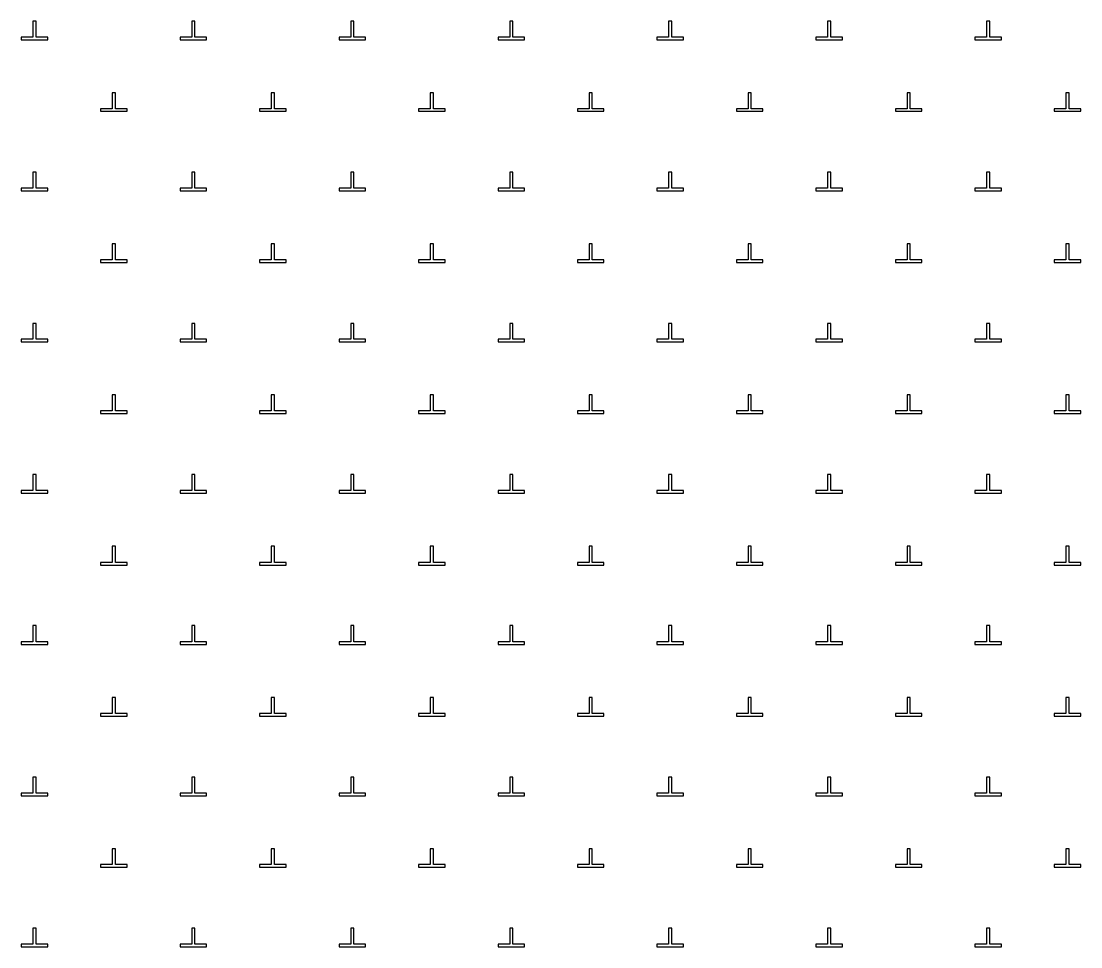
# Model space of a CAD drawing. Extents: x 550890 to 551618, y 1839259 to 1840146.
# Drawn here: x 551385.64 to 551405.64, y 1840022.89 to 1840040.35 of the extents above; entities that cross this region are included whole.
import ezdxf

# ---------------------------------------------------------------- set-up
doc = ezdxf.new("R2010")
doc.units = 0
doc.layers.add('Level 19', color=7, linetype='Continuous')

msp = doc.modelspace()

# ---------------------------------------------------------------- linework, layer by layer
at = {"layer": 'Level 19'}
for p, q in [((551385.92, 1840040.35), (551385.86, 1840040.35)), ((551385.86, 1840040.35), (551385.86, 1840040.05)), ((551385.92, 1840040.05), (551385.92, 1840040.35)), ((551388.92, 1840040.35), (551388.86, 1840040.35)), ((551388.86, 1840040.35), (551388.86, 1840040.05)), ((551388.92, 1840040.05), (551388.92, 1840040.35)), ((551391.92, 1840040.35), (551391.86, 1840040.35)), ((551391.86, 1840040.35), (551391.86, 1840040.05)), ((551391.92, 1840040.05), (551391.92, 1840040.35)), ((551394.92, 1840040.35), (551394.86, 1840040.35)), ((551394.86, 1840040.35), (551394.86, 1840040.05)), ((551394.92, 1840040.05), (551394.92, 1840040.35)), ((551397.92, 1840040.35), (551397.86, 1840040.35)), ((551397.86, 1840040.35), (551397.86, 1840040.05)), ((551397.92, 1840040.05), (551397.92, 1840040.35)), ((551400.92, 1840040.35), (551400.86, 1840040.35)), ((551400.86, 1840040.35), (551400.86, 1840040.05)), ((551400.92, 1840040.05), (551400.92, 1840040.35)), ((551403.92, 1840040.35), (551403.86, 1840040.35)), ((551403.86, 1840040.35), (551403.86, 1840040.05)), ((551403.92, 1840040.05), (551403.92, 1840040.35)), ((551385.86, 1840040.05), (551385.64, 1840040.05)), ((551385.64, 1840040.05), (551385.64, 1840040)), ((551385.64, 1840040), (551386.14, 1840040)), ((551386.14, 1840040.05), (551385.92, 1840040.05)), ((551386.14, 1840040), (551386.14, 1840040.05)), ((551388.86, 1840040.05), (551388.64, 1840040.05)), ((551388.64, 1840040.05), (551388.64, 1840040)), ((551388.64, 1840040), (551389.14, 1840040)), ((551389.14, 1840040.05), (551388.92, 1840040.05)), ((551389.14, 1840040), (551389.14, 1840040.05)), ((551391.86, 1840040.05), (551391.64, 1840040.05)), ((551391.64, 1840040.05), (551391.64, 1840040)), ((551391.64, 1840040), (551392.14, 1840040)), ((551392.14, 1840040.05), (551391.92, 1840040.05)), ((551392.14, 1840040), (551392.14, 1840040.05)), ((551394.86, 1840040.05), (551394.64, 1840040.05)), ((551394.64, 1840040.05), (551394.64, 1840040)), ((551394.64, 1840040), (551395.14, 1840040)), ((551395.14, 1840040.05), (551394.92, 1840040.05)), ((551395.14, 1840040), (551395.14, 1840040.05)), ((551397.86, 1840040.05), (551397.64, 1840040.05)), ((551397.64, 1840040.05), (551397.64, 1840040)), ((551397.64, 1840040), (551398.14, 1840040)), ((551398.14, 1840040.05), (551397.92, 1840040.05)), ((551398.14, 1840040), (551398.14, 1840040.05)), ((551400.86, 1840040.05), (551400.64, 1840040.05)), ((551400.64, 1840040.05), (551400.64, 1840040)), ((551400.64, 1840040), (551401.14, 1840040)), ((551401.14, 1840040.05), (551400.92, 1840040.05)), ((551401.14, 1840040), (551401.14, 1840040.05)), ((551403.86, 1840040.05), (551403.64, 1840040.05)), ((551403.64, 1840040.05), (551403.64, 1840040)), ((551403.64, 1840040), (551404.14, 1840040)), ((551404.14, 1840040.05), (551403.92, 1840040.05)), ((551404.14, 1840040), (551404.14, 1840040.05)), ((551387.42, 1840039), (551387.36, 1840039)), ((551387.36, 1840039), (551387.36, 1840038.7)), ((551387.42, 1840038.7), (551387.42, 1840039)), ((551390.42, 1840039), (551390.36, 1840039)), ((551390.36, 1840039), (551390.36, 1840038.7)), ((551390.42, 1840038.7), (551390.42, 1840039)), ((551393.42, 1840039), (551393.36, 1840039)), ((551393.36, 1840039), (551393.36, 1840038.7)), ((551393.42, 1840038.7), (551393.42, 1840039)), ((551396.42, 1840039), (551396.36, 1840039)), ((551396.36, 1840039), (551396.36, 1840038.7)), ((551396.42, 1840038.7), (551396.42, 1840039)), ((551399.42, 1840039), (551399.36, 1840039)), ((551399.36, 1840039), (551399.36, 1840038.7)), ((551399.42, 1840038.7), (551399.42, 1840039)), ((551402.42, 1840039), (551402.36, 1840039)), ((551402.36, 1840039), (551402.36, 1840038.7)), ((551402.42, 1840038.7), (551402.42, 1840039)), ((551405.42, 1840039), (551405.36, 1840039)), ((551405.36, 1840039), (551405.36, 1840038.7)), ((551405.42, 1840038.7), (551405.42, 1840039)), ((551387.36, 1840038.7), (551387.14, 1840038.7)), ((551387.14, 1840038.7), (551387.14, 1840038.65)), ((551387.14, 1840038.65), (551387.64, 1840038.65)), ((551387.64, 1840038.7), (551387.42, 1840038.7)), ((551387.64, 1840038.65), (551387.64, 1840038.7)), ((551390.36, 1840038.7), (551390.14, 1840038.7)), ((551390.14, 1840038.7), (551390.14, 1840038.65)), ((551390.14, 1840038.65), (551390.64, 1840038.65)), ((551390.64, 1840038.7), (551390.42, 1840038.7)), ((551390.64, 1840038.65), (551390.64, 1840038.7)), ((551393.36, 1840038.7), (551393.14, 1840038.7)), ((551393.14, 1840038.7), (551393.14, 1840038.65)), ((551393.14, 1840038.65), (551393.64, 1840038.65)), ((551393.64, 1840038.7), (551393.42, 1840038.7)), ((551393.64, 1840038.65), (551393.64, 1840038.7)), ((551396.36, 1840038.7), (551396.14, 1840038.7)), ((551396.14, 1840038.7), (551396.14, 1840038.65)), ((551396.14, 1840038.65), (551396.64, 1840038.65)), ((551396.64, 1840038.7), (551396.42, 1840038.7)), ((551396.64, 1840038.65), (551396.64, 1840038.7)), ((551399.36, 1840038.7), (551399.14, 1840038.7)), ((551399.14, 1840038.7), (551399.14, 1840038.65)), ((551399.14, 1840038.65), (551399.64, 1840038.65)), ((551399.64, 1840038.7), (551399.42, 1840038.7)), ((551399.64, 1840038.65), (551399.64, 1840038.7)), ((551402.36, 1840038.7), (551402.14, 1840038.7)), ((551402.14, 1840038.7), (551402.14, 1840038.65)), ((551402.14, 1840038.65), (551402.64, 1840038.65)), ((551402.64, 1840038.7), (551402.42, 1840038.7)), ((551402.64, 1840038.65), (551402.64, 1840038.7)), ((551405.36, 1840038.7), (551405.14, 1840038.7)), ((551405.14, 1840038.7), (551405.14, 1840038.65)), ((551405.14, 1840038.65), (551405.64, 1840038.65)), ((551405.64, 1840038.7), (551405.42, 1840038.7)), ((551405.64, 1840038.65), (551405.64, 1840038.7)), ((551385.92, 1840037.5), (551385.86, 1840037.5)), ((551385.86, 1840037.5), (551385.86, 1840037.2)), ((551385.92, 1840037.2), (551385.92, 1840037.5)), ((551388.92, 1840037.5), (551388.86, 1840037.5)), ((551388.86, 1840037.5), (551388.86, 1840037.2)), ((551388.92, 1840037.2), (551388.92, 1840037.5)), ((551391.92, 1840037.5), (551391.86, 1840037.5)), ((551391.86, 1840037.5), (551391.86, 1840037.2)), ((551391.92, 1840037.2), (551391.92, 1840037.5)), ((551394.92, 1840037.5), (551394.86, 1840037.5)), ((551394.86, 1840037.5), (551394.86, 1840037.2)), ((551394.92, 1840037.2), (551394.92, 1840037.5)), ((551397.92, 1840037.5), (551397.86, 1840037.5)), ((551397.86, 1840037.5), (551397.86, 1840037.2)), ((551397.92, 1840037.2), (551397.92, 1840037.5)), ((551400.92, 1840037.5), (551400.86, 1840037.5)), ((551400.86, 1840037.5), (551400.86, 1840037.2)), ((551400.92, 1840037.2), (551400.92, 1840037.5)), ((551403.92, 1840037.5), (551403.86, 1840037.5)), ((551403.86, 1840037.5), (551403.86, 1840037.2)), ((551403.92, 1840037.2), (551403.92, 1840037.5)), ((551385.86, 1840037.2), (551385.64, 1840037.2)), ((551385.64, 1840037.2), (551385.64, 1840037.15)), ((551386.14, 1840037.2), (551385.92, 1840037.2)), ((551386.14, 1840037.15), (551386.14, 1840037.2)), ((551388.86, 1840037.2), (551388.64, 1840037.2)), ((551388.64, 1840037.2), (551388.64, 1840037.15)), ((551389.14, 1840037.2), (551388.92, 1840037.2)), ((551389.14, 1840037.15), (551389.14, 1840037.2)), ((551391.86, 1840037.2), (551391.64, 1840037.2)), ((551391.64, 1840037.2), (551391.64, 1840037.15)), ((551392.14, 1840037.2), (551391.92, 1840037.2)), ((551392.14, 1840037.15), (551392.14, 1840037.2)), ((551394.86, 1840037.2), (551394.64, 1840037.2)), ((551394.64, 1840037.2), (551394.64, 1840037.15)), ((551395.14, 1840037.2), (551394.92, 1840037.2)), ((551395.14, 1840037.15), (551395.14, 1840037.2)), ((551397.86, 1840037.2), (551397.64, 1840037.2)), ((551397.64, 1840037.2), (551397.64, 1840037.15)), ((551398.14, 1840037.2), (551397.92, 1840037.2)), ((551398.14, 1840037.15), (551398.14, 1840037.2)), ((551400.86, 1840037.2), (551400.64, 1840037.2)), ((551400.64, 1840037.2), (551400.64, 1840037.15)), ((551401.14, 1840037.2), (551400.92, 1840037.2)), ((551401.14, 1840037.15), (551401.14, 1840037.2)), ((551403.86, 1840037.2), (551403.64, 1840037.2)), ((551403.64, 1840037.2), (551403.64, 1840037.15)), ((551404.14, 1840037.2), (551403.92, 1840037.2)), ((551404.14, 1840037.15), (551404.14, 1840037.2)), ((551385.64, 1840037.15), (551386.14, 1840037.15)), ((551388.64, 1840037.15), (551389.14, 1840037.15)), ((551391.64, 1840037.15), (551392.14, 1840037.15)), ((551394.64, 1840037.15), (551395.14, 1840037.15)), ((551397.64, 1840037.15), (551398.14, 1840037.15)), ((551400.64, 1840037.15), (551401.14, 1840037.15)), ((551403.64, 1840037.15), (551404.14, 1840037.15)), ((551387.42, 1840036.15), (551387.36, 1840036.15)), ((551387.36, 1840036.15), (551387.36, 1840035.85)), ((551387.42, 1840035.85), (551387.42, 1840036.15)), ((551390.42, 1840036.15), (551390.36, 1840036.15)), ((551390.36, 1840036.15), (551390.36, 1840035.85)), ((551390.42, 1840035.85), (551390.42, 1840036.15)), ((551393.42, 1840036.15), (551393.36, 1840036.15)), ((551393.36, 1840036.15), (551393.36, 1840035.85)), ((551393.42, 1840035.85), (551393.42, 1840036.15)), ((551396.42, 1840036.15), (551396.36, 1840036.15)), ((551396.36, 1840036.15), (551396.36, 1840035.85)), ((551396.42, 1840035.85), (551396.42, 1840036.15)), ((551399.42, 1840036.15), (551399.36, 1840036.15)), ((551399.36, 1840036.15), (551399.36, 1840035.85)), ((551399.42, 1840035.85), (551399.42, 1840036.15)), ((551402.42, 1840036.15), (551402.36, 1840036.15)), ((551402.36, 1840036.15), (551402.36, 1840035.85)), ((551402.42, 1840035.85), (551402.42, 1840036.15)), ((551405.42, 1840036.15), (551405.36, 1840036.15)), ((551405.36, 1840036.15), (551405.36, 1840035.85)), ((551405.42, 1840035.85), (551405.42, 1840036.15)), ((551387.36, 1840035.85), (551387.14, 1840035.85)), ((551387.14, 1840035.85), (551387.14, 1840035.8)), ((551387.14, 1840035.8), (551387.64, 1840035.8)), ((551387.64, 1840035.85), (551387.42, 1840035.85)), ((551387.64, 1840035.8), (551387.64, 1840035.85)), ((551390.36, 1840035.85), (551390.14, 1840035.85)), ((551390.14, 1840035.85), (551390.14, 1840035.8)), ((551390.14, 1840035.8), (551390.64, 1840035.8)), ((551390.64, 1840035.85), (551390.42, 1840035.85)), ((551390.64, 1840035.8), (551390.64, 1840035.85)), ((551393.36, 1840035.85), (551393.14, 1840035.85)), ((551393.14, 1840035.85), (551393.14, 1840035.8)), ((551393.14, 1840035.8), (551393.64, 1840035.8)), ((551393.64, 1840035.85), (551393.42, 1840035.85)), ((551393.64, 1840035.8), (551393.64, 1840035.85)), ((551396.36, 1840035.85), (551396.14, 1840035.85)), ((551396.14, 1840035.85), (551396.14, 1840035.8)), ((551396.14, 1840035.8), (551396.64, 1840035.8)), ((551396.64, 1840035.85), (551396.42, 1840035.85)), ((551396.64, 1840035.8), (551396.64, 1840035.85)), ((551399.36, 1840035.85), (551399.14, 1840035.85)), ((551399.14, 1840035.85), (551399.14, 1840035.8)), ((551399.14, 1840035.8), (551399.64, 1840035.8)), ((551399.64, 1840035.85), (551399.42, 1840035.85)), ((551399.64, 1840035.8), (551399.64, 1840035.85)), ((551402.36, 1840035.85), (551402.14, 1840035.85)), ((551402.14, 1840035.85), (551402.14, 1840035.8)), ((551402.14, 1840035.8), (551402.64, 1840035.8)), ((551402.64, 1840035.85), (551402.42, 1840035.85)), ((551402.64, 1840035.8), (551402.64, 1840035.85)), ((551405.36, 1840035.85), (551405.14, 1840035.85)), ((551405.14, 1840035.85), (551405.14, 1840035.8)), ((551405.14, 1840035.8), (551405.64, 1840035.8)), ((551405.64, 1840035.85), (551405.42, 1840035.85)), ((551405.64, 1840035.8), (551405.64, 1840035.85)), ((551385.92, 1840034.65), (551385.86, 1840034.65)), ((551385.86, 1840034.65), (551385.86, 1840034.35)), ((551385.92, 1840034.35), (551385.92, 1840034.65)), ((551388.92, 1840034.65), (551388.86, 1840034.65)), ((551388.86, 1840034.65), (551388.86, 1840034.35)), ((551388.92, 1840034.35), (551388.92, 1840034.65)), ((551391.92, 1840034.65), (551391.86, 1840034.65)), ((551391.86, 1840034.65), (551391.86, 1840034.35)), ((551391.92, 1840034.35), (551391.92, 1840034.65)), ((551394.92, 1840034.65), (551394.86, 1840034.65)), ((551394.86, 1840034.65), (551394.86, 1840034.35)), ((551394.92, 1840034.35), (551394.92, 1840034.65)), ((551397.92, 1840034.65), (551397.86, 1840034.65)), ((551397.86, 1840034.65), (551397.86, 1840034.35)), ((551397.92, 1840034.35), (551397.92, 1840034.65)), ((551400.92, 1840034.65), (551400.86, 1840034.65)), ((551400.86, 1840034.65), (551400.86, 1840034.35)), ((551400.92, 1840034.35), (551400.92, 1840034.65)), ((551403.92, 1840034.65), (551403.86, 1840034.65)), ((551403.86, 1840034.65), (551403.86, 1840034.35)), ((551403.92, 1840034.35), (551403.92, 1840034.65)), ((551385.86, 1840034.35), (551385.64, 1840034.35)), ((551385.64, 1840034.35), (551385.64, 1840034.3)), ((551385.64, 1840034.3), (551386.14, 1840034.3)), ((551386.14, 1840034.35), (551385.92, 1840034.35)), ((551386.14, 1840034.3), (551386.14, 1840034.35)), ((551388.86, 1840034.35), (551388.64, 1840034.35)), ((551388.64, 1840034.35), (551388.64, 1840034.3)), ((551388.64, 1840034.3), (551389.14, 1840034.3)), ((551389.14, 1840034.35), (551388.92, 1840034.35)), ((551389.14, 1840034.3), (551389.14, 1840034.35)), ((551391.86, 1840034.35), (551391.64, 1840034.35)), ((551391.64, 1840034.35), (551391.64, 1840034.3)), ((551391.64, 1840034.3), (551392.14, 1840034.3)), ((551392.14, 1840034.35), (551391.92, 1840034.35)), ((551392.14, 1840034.3), (551392.14, 1840034.35)), ((551394.86, 1840034.35), (551394.64, 1840034.35)), ((551394.64, 1840034.35), (551394.64, 1840034.3)), ((551394.64, 1840034.3), (551395.14, 1840034.3)), ((551395.14, 1840034.35), (551394.92, 1840034.35)), ((551395.14, 1840034.3), (551395.14, 1840034.35)), ((551397.86, 1840034.35), (551397.64, 1840034.35)), ((551397.64, 1840034.35), (551397.64, 1840034.3)), ((551397.64, 1840034.3), (551398.14, 1840034.3)), ((551398.14, 1840034.35), (551397.92, 1840034.35)), ((551398.14, 1840034.3), (551398.14, 1840034.35)), ((551400.86, 1840034.35), (551400.64, 1840034.35)), ((551400.64, 1840034.35), (551400.64, 1840034.3)), ((551400.64, 1840034.3), (551401.14, 1840034.3)), ((551401.14, 1840034.35), (551400.92, 1840034.35)), ((551401.14, 1840034.3), (551401.14, 1840034.35)), ((551403.86, 1840034.35), (551403.64, 1840034.35)), ((551403.64, 1840034.35), (551403.64, 1840034.3)), ((551403.64, 1840034.3), (551404.14, 1840034.3)), ((551404.14, 1840034.35), (551403.92, 1840034.35)), ((551404.14, 1840034.3), (551404.14, 1840034.35)), ((551387.42, 1840033.3), (551387.36, 1840033.3)), ((551387.36, 1840033.3), (551387.36, 1840033)), ((551387.42, 1840033), (551387.42, 1840033.3)), ((551390.42, 1840033.3), (551390.36, 1840033.3)), ((551390.36, 1840033.3), (551390.36, 1840033)), ((551390.42, 1840033), (551390.42, 1840033.3)), ((551393.42, 1840033.3), (551393.36, 1840033.3)), ((551393.36, 1840033.3), (551393.36, 1840033)), ((551393.42, 1840033), (551393.42, 1840033.3)), ((551396.42, 1840033.3), (551396.36, 1840033.3)), ((551396.36, 1840033.3), (551396.36, 1840033)), ((551396.42, 1840033), (551396.42, 1840033.3)), ((551399.42, 1840033.3), (551399.36, 1840033.3)), ((551399.36, 1840033.3), (551399.36, 1840033)), ((551399.42, 1840033), (551399.42, 1840033.3)), ((551402.42, 1840033.3), (551402.36, 1840033.3)), ((551402.36, 1840033.3), (551402.36, 1840033)), ((551402.42, 1840033), (551402.42, 1840033.3)), ((551405.42, 1840033.3), (551405.36, 1840033.3)), ((551405.36, 1840033.3), (551405.36, 1840033)), ((551405.42, 1840033), (551405.42, 1840033.3)), ((551387.36, 1840033), (551387.14, 1840033)), ((551387.14, 1840033), (551387.14, 1840032.95)), ((551387.64, 1840033), (551387.42, 1840033)), ((551387.64, 1840032.95), (551387.64, 1840033)), ((551390.36, 1840033), (551390.14, 1840033)), ((551390.14, 1840033), (551390.14, 1840032.95)), ((551390.64, 1840033), (551390.42, 1840033)), ((551390.64, 1840032.95), (551390.64, 1840033)), ((551393.36, 1840033), (551393.14, 1840033)), ((551393.14, 1840033), (551393.14, 1840032.95)), ((551393.64, 1840033), (551393.42, 1840033)), ((551393.64, 1840032.95), (551393.64, 1840033)), ((551396.36, 1840033), (551396.14, 1840033)), ((551396.14, 1840033), (551396.14, 1840032.95)), ((551396.64, 1840033), (551396.42, 1840033)), ((551396.64, 1840032.95), (551396.64, 1840033)), ((551399.36, 1840033), (551399.14, 1840033)), ((551399.14, 1840033), (551399.14, 1840032.95)), ((551399.64, 1840033), (551399.42, 1840033)), ((551399.64, 1840032.95), (551399.64, 1840033)), ((551402.36, 1840033), (551402.14, 1840033)), ((551402.14, 1840033), (551402.14, 1840032.95)), ((551402.64, 1840033), (551402.42, 1840033)), ((551402.64, 1840032.95), (551402.64, 1840033)), ((551405.36, 1840033), (551405.14, 1840033)), ((551405.14, 1840033), (551405.14, 1840032.95)), ((551405.64, 1840033), (551405.42, 1840033)), ((551405.64, 1840032.95), (551405.64, 1840033)), ((551387.14, 1840032.95), (551387.64, 1840032.95)), ((551390.14, 1840032.95), (551390.64, 1840032.95)), ((551393.14, 1840032.95), (551393.64, 1840032.95)), ((551396.14, 1840032.95), (551396.64, 1840032.95)), ((551399.14, 1840032.95), (551399.64, 1840032.95)), ((551402.14, 1840032.95), (551402.64, 1840032.95)), ((551405.14, 1840032.95), (551405.64, 1840032.95)), ((551385.92, 1840031.8), (551385.86, 1840031.8)), ((551385.86, 1840031.8), (551385.86, 1840031.5)), ((551385.92, 1840031.5), (551385.92, 1840031.8)), ((551388.92, 1840031.8), (551388.86, 1840031.8)), ((551388.86, 1840031.8), (551388.86, 1840031.5)), ((551388.92, 1840031.5), (551388.92, 1840031.8)), ((551391.92, 1840031.8), (551391.86, 1840031.8)), ((551391.86, 1840031.8), (551391.86, 1840031.5)), ((551391.92, 1840031.5), (551391.92, 1840031.8)), ((551394.92, 1840031.8), (551394.86, 1840031.8)), ((551394.86, 1840031.8), (551394.86, 1840031.5)), ((551394.92, 1840031.5), (551394.92, 1840031.8)), ((551397.92, 1840031.8), (551397.86, 1840031.8)), ((551397.86, 1840031.8), (551397.86, 1840031.5)), ((551397.92, 1840031.5), (551397.92, 1840031.8)), ((551400.92, 1840031.8), (551400.86, 1840031.8)), ((551400.86, 1840031.8), (551400.86, 1840031.5)), ((551400.92, 1840031.5), (551400.92, 1840031.8)), ((551403.92, 1840031.8), (551403.86, 1840031.8)), ((551403.86, 1840031.8), (551403.86, 1840031.5)), ((551403.92, 1840031.5), (551403.92, 1840031.8)), ((551385.86, 1840031.5), (551385.64, 1840031.5)), ((551385.64, 1840031.5), (551385.64, 1840031.45)), ((551385.64, 1840031.45), (551386.14, 1840031.45)), ((551386.14, 1840031.5), (551385.92, 1840031.5)), ((551386.14, 1840031.45), (551386.14, 1840031.5)), ((551388.86, 1840031.5), (551388.64, 1840031.5)), ((551388.64, 1840031.5), (551388.64, 1840031.45)), ((551388.64, 1840031.45), (551389.14, 1840031.45)), ((551389.14, 1840031.5), (551388.92, 1840031.5)), ((551389.14, 1840031.45), (551389.14, 1840031.5)), ((551391.86, 1840031.5), (551391.64, 1840031.5)), ((551391.64, 1840031.5), (551391.64, 1840031.45)), ((551391.64, 1840031.45), (551392.14, 1840031.45)), ((551392.14, 1840031.5), (551391.92, 1840031.5)), ((551392.14, 1840031.45), (551392.14, 1840031.5)), ((551394.86, 1840031.5), (551394.64, 1840031.5)), ((551394.64, 1840031.5), (551394.64, 1840031.45)), ((551394.64, 1840031.45), (551395.14, 1840031.45)), ((551395.14, 1840031.5), (551394.92, 1840031.5)), ((551395.14, 1840031.45), (551395.14, 1840031.5)), ((551397.86, 1840031.5), (551397.64, 1840031.5)), ((551397.64, 1840031.5), (551397.64, 1840031.45)), ((551397.64, 1840031.45), (551398.14, 1840031.45)), ((551398.14, 1840031.5), (551397.92, 1840031.5)), ((551398.14, 1840031.45), (551398.14, 1840031.5)), ((551400.86, 1840031.5), (551400.64, 1840031.5)), ((551400.64, 1840031.5), (551400.64, 1840031.45)), ((551400.64, 1840031.45), (551401.14, 1840031.45)), ((551401.14, 1840031.5), (551400.92, 1840031.5)), ((551401.14, 1840031.45), (551401.14, 1840031.5)), ((551403.86, 1840031.5), (551403.64, 1840031.5)), ((551403.64, 1840031.5), (551403.64, 1840031.45)), ((551403.64, 1840031.45), (551404.14, 1840031.45)), ((551404.14, 1840031.5), (551403.92, 1840031.5)), ((551404.14, 1840031.45), (551404.14, 1840031.5)), ((551387.42, 1840030.45), (551387.36, 1840030.45)), ((551387.36, 1840030.45), (551387.36, 1840030.14)), ((551387.42, 1840030.14), (551387.42, 1840030.45)), ((551390.42, 1840030.45), (551390.36, 1840030.45)), ((551390.36, 1840030.45), (551390.36, 1840030.14)), ((551390.42, 1840030.14), (551390.42, 1840030.45)), ((551393.42, 1840030.45), (551393.36, 1840030.45)), ((551393.36, 1840030.45), (551393.36, 1840030.14)), ((551393.42, 1840030.14), (551393.42, 1840030.45)), ((551396.42, 1840030.45), (551396.36, 1840030.45)), ((551396.36, 1840030.45), (551396.36, 1840030.14)), ((551396.42, 1840030.14), (551396.42, 1840030.45)), ((551399.42, 1840030.45), (551399.36, 1840030.45)), ((551399.36, 1840030.45), (551399.36, 1840030.14)), ((551399.42, 1840030.14), (551399.42, 1840030.45)), ((551402.42, 1840030.45), (551402.36, 1840030.45)), ((551402.36, 1840030.45), (551402.36, 1840030.14)), ((551402.42, 1840030.14), (551402.42, 1840030.45)), ((551405.42, 1840030.45), (551405.36, 1840030.45)), ((551405.36, 1840030.45), (551405.36, 1840030.14)), ((551405.42, 1840030.14), (551405.42, 1840030.45)), ((551387.36, 1840030.14), (551387.14, 1840030.14)), ((551387.14, 1840030.14), (551387.14, 1840030.09)), ((551387.14, 1840030.09), (551387.64, 1840030.09)), ((551387.64, 1840030.14), (551387.42, 1840030.14)), ((551387.64, 1840030.09), (551387.64, 1840030.14)), ((551390.36, 1840030.14), (551390.14, 1840030.14)), ((551390.14, 1840030.14), (551390.14, 1840030.09)), ((551390.14, 1840030.09), (551390.64, 1840030.09)), ((551390.64, 1840030.14), (551390.42, 1840030.14)), ((551390.64, 1840030.09), (551390.64, 1840030.14)), ((551393.36, 1840030.14), (551393.14, 1840030.14)), ((551393.14, 1840030.14), (551393.14, 1840030.09)), ((551393.14, 1840030.09), (551393.64, 1840030.09)), ((551393.64, 1840030.14), (551393.42, 1840030.14)), ((551393.64, 1840030.09), (551393.64, 1840030.14)), ((551396.36, 1840030.14), (551396.14, 1840030.14)), ((551396.14, 1840030.14), (551396.14, 1840030.09)), ((551396.14, 1840030.09), (551396.64, 1840030.09)), ((551396.64, 1840030.14), (551396.42, 1840030.14)), ((551396.64, 1840030.09), (551396.64, 1840030.14)), ((551399.36, 1840030.14), (551399.14, 1840030.14)), ((551399.14, 1840030.14), (551399.14, 1840030.09)), ((551399.14, 1840030.09), (551399.64, 1840030.09)), ((551399.64, 1840030.14), (551399.42, 1840030.14)), ((551399.64, 1840030.09), (551399.64, 1840030.14)), ((551402.36, 1840030.14), (551402.14, 1840030.14)), ((551402.14, 1840030.14), (551402.14, 1840030.09)), ((551402.14, 1840030.09), (551402.64, 1840030.09)), ((551402.64, 1840030.14), (551402.42, 1840030.14)), ((551402.64, 1840030.09), (551402.64, 1840030.14)), ((551405.36, 1840030.14), (551405.14, 1840030.14)), ((551405.14, 1840030.14), (551405.14, 1840030.09)), ((551405.14, 1840030.09), (551405.64, 1840030.09)), ((551405.64, 1840030.14), (551405.42, 1840030.14)), ((551405.64, 1840030.09), (551405.64, 1840030.14)), ((551385.92, 1840028.95), (551385.86, 1840028.95)), ((551385.86, 1840028.95), (551385.86, 1840028.64)), ((551385.92, 1840028.64), (551385.92, 1840028.95)), ((551388.92, 1840028.95), (551388.86, 1840028.95)), ((551388.86, 1840028.95), (551388.86, 1840028.64)), ((551388.92, 1840028.64), (551388.92, 1840028.95)), ((551391.92, 1840028.95), (551391.86, 1840028.95)), ((551391.86, 1840028.95), (551391.86, 1840028.64)), ((551391.92, 1840028.64), (551391.92, 1840028.95)), ((551394.92, 1840028.95), (551394.86, 1840028.95)), ((551394.86, 1840028.95), (551394.86, 1840028.64)), ((551394.92, 1840028.64), (551394.92, 1840028.95)), ((551397.92, 1840028.95), (551397.86, 1840028.95)), ((551397.86, 1840028.95), (551397.86, 1840028.64)), ((551397.92, 1840028.64), (551397.92, 1840028.95)), ((551400.92, 1840028.95), (551400.86, 1840028.95)), ((551400.86, 1840028.95), (551400.86, 1840028.64)), ((551400.92, 1840028.64), (551400.92, 1840028.95)), ((551403.92, 1840028.95), (551403.86, 1840028.95)), ((551403.86, 1840028.95), (551403.86, 1840028.64)), ((551403.92, 1840028.64), (551403.92, 1840028.95)), ((551385.86, 1840028.64), (551385.64, 1840028.64)), ((551385.64, 1840028.64), (551385.64, 1840028.59)), ((551386.14, 1840028.64), (551385.92, 1840028.64)), ((551386.14, 1840028.59), (551386.14, 1840028.64)), ((551388.86, 1840028.64), (551388.64, 1840028.64)), ((551388.64, 1840028.64), (551388.64, 1840028.59)), ((551389.14, 1840028.64), (551388.92, 1840028.64)), ((551389.14, 1840028.59), (551389.14, 1840028.64)), ((551391.86, 1840028.64), (551391.64, 1840028.64)), ((551391.64, 1840028.64), (551391.64, 1840028.59)), ((551392.14, 1840028.64), (551391.92, 1840028.64)), ((551392.14, 1840028.59), (551392.14, 1840028.64)), ((551394.86, 1840028.64), (551394.64, 1840028.64)), ((551394.64, 1840028.64), (551394.64, 1840028.59)), ((551395.14, 1840028.64), (551394.92, 1840028.64)), ((551395.14, 1840028.59), (551395.14, 1840028.64)), ((551397.86, 1840028.64), (551397.64, 1840028.64)), ((551397.64, 1840028.64), (551397.64, 1840028.59)), ((551398.14, 1840028.64), (551397.92, 1840028.64)), ((551398.14, 1840028.59), (551398.14, 1840028.64)), ((551400.86, 1840028.64), (551400.64, 1840028.64)), ((551400.64, 1840028.64), (551400.64, 1840028.59)), ((551401.14, 1840028.64), (551400.92, 1840028.64)), ((551401.14, 1840028.59), (551401.14, 1840028.64)), ((551403.86, 1840028.64), (551403.64, 1840028.64)), ((551403.64, 1840028.64), (551403.64, 1840028.59)), ((551404.14, 1840028.64), (551403.92, 1840028.64)), ((551404.14, 1840028.59), (551404.14, 1840028.64)), ((551385.64, 1840028.59), (551386.14, 1840028.59)), ((551388.64, 1840028.59), (551389.14, 1840028.59)), ((551391.64, 1840028.59), (551392.14, 1840028.59)), ((551394.64, 1840028.59), (551395.14, 1840028.59)), ((551397.64, 1840028.59), (551398.14, 1840028.59)), ((551400.64, 1840028.59), (551401.14, 1840028.59)), ((551403.64, 1840028.59), (551404.14, 1840028.59)), ((551387.42, 1840027.59), (551387.36, 1840027.59)), ((551387.36, 1840027.59), (551387.36, 1840027.29)), ((551387.42, 1840027.29), (551387.42, 1840027.59)), ((551390.42, 1840027.59), (551390.36, 1840027.59)), ((551390.36, 1840027.59), (551390.36, 1840027.29)), ((551390.42, 1840027.29), (551390.42, 1840027.59)), ((551393.42, 1840027.59), (551393.36, 1840027.59)), ((551393.36, 1840027.59), (551393.36, 1840027.29)), ((551393.42, 1840027.29), (551393.42, 1840027.59)), ((551396.42, 1840027.59), (551396.36, 1840027.59)), ((551396.36, 1840027.59), (551396.36, 1840027.29)), ((551396.42, 1840027.29), (551396.42, 1840027.59)), ((551399.42, 1840027.59), (551399.36, 1840027.59)), ((551399.36, 1840027.59), (551399.36, 1840027.29)), ((551399.42, 1840027.29), (551399.42, 1840027.59)), ((551402.42, 1840027.59), (551402.36, 1840027.59)), ((551402.36, 1840027.59), (551402.36, 1840027.29)), ((551402.42, 1840027.29), (551402.42, 1840027.59)), ((551405.42, 1840027.59), (551405.36, 1840027.59)), ((551405.36, 1840027.59), (551405.36, 1840027.29)), ((551405.42, 1840027.29), (551405.42, 1840027.59)), ((551387.36, 1840027.29), (551387.14, 1840027.29)), ((551387.14, 1840027.29), (551387.14, 1840027.24)), ((551387.14, 1840027.24), (551387.64, 1840027.24)), ((551387.64, 1840027.29), (551387.42, 1840027.29)), ((551387.64, 1840027.24), (551387.64, 1840027.29)), ((551390.36, 1840027.29), (551390.14, 1840027.29)), ((551390.14, 1840027.29), (551390.14, 1840027.24)), ((551390.14, 1840027.24), (551390.64, 1840027.24)), ((551390.64, 1840027.29), (551390.42, 1840027.29)), ((551390.64, 1840027.24), (551390.64, 1840027.29)), ((551393.36, 1840027.29), (551393.14, 1840027.29)), ((551393.14, 1840027.29), (551393.14, 1840027.24)), ((551393.14, 1840027.24), (551393.64, 1840027.24)), ((551393.64, 1840027.29), (551393.42, 1840027.29)), ((551393.64, 1840027.24), (551393.64, 1840027.29)), ((551396.36, 1840027.29), (551396.14, 1840027.29)), ((551396.14, 1840027.29), (551396.14, 1840027.24)), ((551396.14, 1840027.24), (551396.64, 1840027.24)), ((551396.64, 1840027.29), (551396.42, 1840027.29)), ((551396.64, 1840027.24), (551396.64, 1840027.29)), ((551399.36, 1840027.29), (551399.14, 1840027.29)), ((551399.14, 1840027.29), (551399.14, 1840027.24)), ((551399.14, 1840027.24), (551399.64, 1840027.24)), ((551399.64, 1840027.29), (551399.42, 1840027.29)), ((551399.64, 1840027.24), (551399.64, 1840027.29)), ((551402.36, 1840027.29), (551402.14, 1840027.29)), ((551402.14, 1840027.29), (551402.14, 1840027.24)), ((551402.14, 1840027.24), (551402.64, 1840027.24)), ((551402.64, 1840027.29), (551402.42, 1840027.29)), ((551402.64, 1840027.24), (551402.64, 1840027.29)), ((551405.36, 1840027.29), (551405.14, 1840027.29)), ((551405.14, 1840027.29), (551405.14, 1840027.24)), ((551405.14, 1840027.24), (551405.64, 1840027.24)), ((551405.64, 1840027.29), (551405.42, 1840027.29)), ((551405.64, 1840027.24), (551405.64, 1840027.29)), ((551385.92, 1840026.09), (551385.86, 1840026.09)), ((551385.86, 1840026.09), (551385.86, 1840025.79)), ((551385.92, 1840025.79), (551385.92, 1840026.09)), ((551388.92, 1840026.09), (551388.86, 1840026.09)), ((551388.86, 1840026.09), (551388.86, 1840025.79)), ((551388.92, 1840025.79), (551388.92, 1840026.09)), ((551391.92, 1840026.09), (551391.86, 1840026.09)), ((551391.86, 1840026.09), (551391.86, 1840025.79)), ((551391.92, 1840025.79), (551391.92, 1840026.09)), ((551394.92, 1840026.09), (551394.86, 1840026.09)), ((551394.86, 1840026.09), (551394.86, 1840025.79)), ((551394.92, 1840025.79), (551394.92, 1840026.09)), ((551397.92, 1840026.09), (551397.86, 1840026.09)), ((551397.86, 1840026.09), (551397.86, 1840025.79)), ((551397.92, 1840025.79), (551397.92, 1840026.09)), ((551400.92, 1840026.09), (551400.86, 1840026.09)), ((551400.86, 1840026.09), (551400.86, 1840025.79)), ((551400.92, 1840025.79), (551400.92, 1840026.09)), ((551403.92, 1840026.09), (551403.86, 1840026.09)), ((551403.86, 1840026.09), (551403.86, 1840025.79)), ((551403.92, 1840025.79), (551403.92, 1840026.09)), ((551385.86, 1840025.79), (551385.64, 1840025.79)), ((551385.64, 1840025.79), (551385.64, 1840025.74)), ((551385.64, 1840025.74), (551386.14, 1840025.74)), ((551386.14, 1840025.79), (551385.92, 1840025.79)), ((551386.14, 1840025.74), (551386.14, 1840025.79)), ((551388.86, 1840025.79), (551388.64, 1840025.79)), ((551388.64, 1840025.79), (551388.64, 1840025.74)), ((551388.64, 1840025.74), (551389.14, 1840025.74)), ((551389.14, 1840025.79), (551388.92, 1840025.79)), ((551389.14, 1840025.74), (551389.14, 1840025.79)), ((551391.86, 1840025.79), (551391.64, 1840025.79)), ((551391.64, 1840025.79), (551391.64, 1840025.74)), ((551391.64, 1840025.74), (551392.14, 1840025.74)), ((551392.14, 1840025.79), (551391.92, 1840025.79)), ((551392.14, 1840025.74), (551392.14, 1840025.79)), ((551394.86, 1840025.79), (551394.64, 1840025.79)), ((551394.64, 1840025.79), (551394.64, 1840025.74)), ((551394.64, 1840025.74), (551395.14, 1840025.74)), ((551395.14, 1840025.79), (551394.92, 1840025.79)), ((551395.14, 1840025.74), (551395.14, 1840025.79)), ((551397.86, 1840025.79), (551397.64, 1840025.79)), ((551397.64, 1840025.79), (551397.64, 1840025.74)), ((551397.64, 1840025.74), (551398.14, 1840025.74)), ((551398.14, 1840025.79), (551397.92, 1840025.79)), ((551398.14, 1840025.74), (551398.14, 1840025.79)), ((551400.86, 1840025.79), (551400.64, 1840025.79)), ((551400.64, 1840025.79), (551400.64, 1840025.74)), ((551400.64, 1840025.74), (551401.14, 1840025.74)), ((551401.14, 1840025.79), (551400.92, 1840025.79)), ((551401.14, 1840025.74), (551401.14, 1840025.79)), ((551403.86, 1840025.79), (551403.64, 1840025.79)), ((551403.64, 1840025.79), (551403.64, 1840025.74)), ((551403.64, 1840025.74), (551404.14, 1840025.74)), ((551404.14, 1840025.79), (551403.92, 1840025.79)), ((551404.14, 1840025.74), (551404.14, 1840025.79)), ((551387.42, 1840024.74), (551387.36, 1840024.74)), ((551387.36, 1840024.74), (551387.36, 1840024.44)), ((551387.42, 1840024.44), (551387.42, 1840024.74)), ((551390.42, 1840024.74), (551390.36, 1840024.74)), ((551390.36, 1840024.74), (551390.36, 1840024.44)), ((551390.42, 1840024.44), (551390.42, 1840024.74)), ((551393.42, 1840024.74), (551393.36, 1840024.74)), ((551393.36, 1840024.74), (551393.36, 1840024.44)), ((551393.42, 1840024.44), (551393.42, 1840024.74)), ((551396.42, 1840024.74), (551396.36, 1840024.74)), ((551396.36, 1840024.74), (551396.36, 1840024.44)), ((551396.42, 1840024.44), (551396.42, 1840024.74)), ((551399.42, 1840024.74), (551399.36, 1840024.74)), ((551399.36, 1840024.74), (551399.36, 1840024.44)), ((551399.42, 1840024.44), (551399.42, 1840024.74)), ((551402.42, 1840024.74), (551402.36, 1840024.74)), ((551402.36, 1840024.74), (551402.36, 1840024.44)), ((551402.42, 1840024.44), (551402.42, 1840024.74)), ((551405.42, 1840024.74), (551405.36, 1840024.74)), ((551405.36, 1840024.74), (551405.36, 1840024.44)), ((551405.42, 1840024.44), (551405.42, 1840024.74)), ((551387.36, 1840024.44), (551387.14, 1840024.44)), ((551387.14, 1840024.44), (551387.14, 1840024.39)), ((551387.64, 1840024.44), (551387.42, 1840024.44)), ((551387.64, 1840024.39), (551387.64, 1840024.44)), ((551390.36, 1840024.44), (551390.14, 1840024.44)), ((551390.14, 1840024.44), (551390.14, 1840024.39)), ((551390.64, 1840024.44), (551390.42, 1840024.44)), ((551390.64, 1840024.39), (551390.64, 1840024.44)), ((551393.36, 1840024.44), (551393.14, 1840024.44)), ((551393.14, 1840024.44), (551393.14, 1840024.39)), ((551393.64, 1840024.44), (551393.42, 1840024.44)), ((551393.64, 1840024.39), (551393.64, 1840024.44)), ((551396.36, 1840024.44), (551396.14, 1840024.44)), ((551396.14, 1840024.44), (551396.14, 1840024.39)), ((551396.64, 1840024.44), (551396.42, 1840024.44)), ((551396.64, 1840024.39), (551396.64, 1840024.44)), ((551399.36, 1840024.44), (551399.14, 1840024.44)), ((551399.14, 1840024.44), (551399.14, 1840024.39)), ((551399.64, 1840024.44), (551399.42, 1840024.44)), ((551399.64, 1840024.39), (551399.64, 1840024.44)), ((551402.36, 1840024.44), (551402.14, 1840024.44)), ((551402.14, 1840024.44), (551402.14, 1840024.39)), ((551402.64, 1840024.44), (551402.42, 1840024.44)), ((551402.64, 1840024.39), (551402.64, 1840024.44)), ((551405.36, 1840024.44), (551405.14, 1840024.44)), ((551405.14, 1840024.44), (551405.14, 1840024.39)), ((551405.64, 1840024.44), (551405.42, 1840024.44)), ((551405.64, 1840024.39), (551405.64, 1840024.44)), ((551387.14, 1840024.39), (551387.64, 1840024.39)), ((551390.14, 1840024.39), (551390.64, 1840024.39)), ((551393.14, 1840024.39), (551393.64, 1840024.39)), ((551396.14, 1840024.39), (551396.64, 1840024.39)), ((551399.14, 1840024.39), (551399.64, 1840024.39)), ((551402.14, 1840024.39), (551402.64, 1840024.39)), ((551405.14, 1840024.39), (551405.64, 1840024.39)), ((551385.92, 1840023.24), (551385.86, 1840023.24)), ((551385.86, 1840023.24), (551385.86, 1840022.94)), ((551385.92, 1840022.94), (551385.92, 1840023.24)), ((551388.92, 1840023.24), (551388.86, 1840023.24)), ((551388.86, 1840023.24), (551388.86, 1840022.94)), ((551388.92, 1840022.94), (551388.92, 1840023.24)), ((551391.92, 1840023.24), (551391.86, 1840023.24)), ((551391.86, 1840023.24), (551391.86, 1840022.94)), ((551391.92, 1840022.94), (551391.92, 1840023.24)), ((551394.92, 1840023.24), (551394.86, 1840023.24)), ((551394.86, 1840023.24), (551394.86, 1840022.94)), ((551394.92, 1840022.94), (551394.92, 1840023.24)), ((551397.92, 1840023.24), (551397.86, 1840023.24)), ((551397.86, 1840023.24), (551397.86, 1840022.94)), ((551397.92, 1840022.94), (551397.92, 1840023.24)), ((551400.92, 1840023.24), (551400.86, 1840023.24)), ((551400.86, 1840023.24), (551400.86, 1840022.94)), ((551400.92, 1840022.94), (551400.92, 1840023.24)), ((551403.92, 1840023.24), (551403.86, 1840023.24)), ((551403.86, 1840023.24), (551403.86, 1840022.94)), ((551403.92, 1840022.94), (551403.92, 1840023.24)), ((551385.86, 1840022.94), (551385.64, 1840022.94)), ((551385.64, 1840022.94), (551385.64, 1840022.89)), ((551385.64, 1840022.89), (551386.14, 1840022.89)), ((551386.14, 1840022.94), (551385.92, 1840022.94)), ((551386.14, 1840022.89), (551386.14, 1840022.94)), ((551388.86, 1840022.94), (551388.64, 1840022.94)), ((551388.64, 1840022.94), (551388.64, 1840022.89)), ((551388.64, 1840022.89), (551389.14, 1840022.89)), ((551389.14, 1840022.94), (551388.92, 1840022.94)), ((551389.14, 1840022.89), (551389.14, 1840022.94)), ((551391.86, 1840022.94), (551391.64, 1840022.94)), ((551391.64, 1840022.94), (551391.64, 1840022.89)), ((551391.64, 1840022.89), (551392.14, 1840022.89)), ((551392.14, 1840022.94), (551391.92, 1840022.94)), ((551392.14, 1840022.89), (551392.14, 1840022.94)), ((551394.86, 1840022.94), (551394.64, 1840022.94)), ((551394.64, 1840022.94), (551394.64, 1840022.89)), ((551394.64, 1840022.89), (551395.14, 1840022.89)), ((551395.14, 1840022.94), (551394.92, 1840022.94)), ((551395.14, 1840022.89), (551395.14, 1840022.94)), ((551397.86, 1840022.94), (551397.64, 1840022.94)), ((551397.64, 1840022.94), (551397.64, 1840022.89)), ((551397.64, 1840022.89), (551398.14, 1840022.89)), ((551398.14, 1840022.94), (551397.92, 1840022.94)), ((551398.14, 1840022.89), (551398.14, 1840022.94)), ((551400.86, 1840022.94), (551400.64, 1840022.94)), ((551400.64, 1840022.94), (551400.64, 1840022.89)), ((551400.64, 1840022.89), (551401.14, 1840022.89)), ((551401.14, 1840022.94), (551400.92, 1840022.94)), ((551401.14, 1840022.89), (551401.14, 1840022.94)), ((551403.86, 1840022.94), (551403.64, 1840022.94)), ((551403.64, 1840022.94), (551403.64, 1840022.89)), ((551403.64, 1840022.89), (551404.14, 1840022.89)), ((551404.14, 1840022.94), (551403.92, 1840022.94)), ((551404.14, 1840022.89), (551404.14, 1840022.94))]:
    msp.add_line(p, q, dxfattribs=at)

doc.saveas('drawing.dxf')
